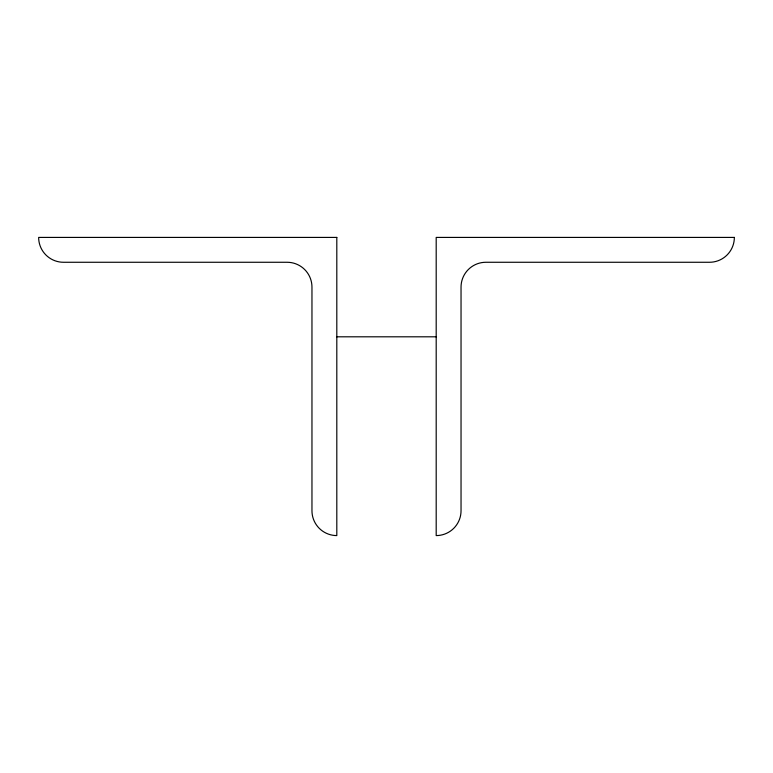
<?xml version="1.0" encoding="UTF-8"?>
<svg xmlns="http://www.w3.org/2000/svg" width="773" height="773" viewBox="0 0 773 773"><rect width="100%" height="100%" fill="white"/><g stroke="black" fill="none" stroke-linecap="round" stroke-linejoin="round"><path stroke-width="1.16" d="M336.806 336.806L436.194 336.806M336.806 237.417L38.65 237.417A24.842 24.842 0 0 0 63.492 262.269L287.112 262.269A24.842 24.842 0 0 1 311.963 287.112L311.963 510.731A24.842 24.842 0 0 0 336.806 535.583L336.806 237.417M734.35 237.417L436.194 237.417L436.194 535.583A24.842 24.842 0 0 0 461.037 510.731L461.037 287.112A24.842 24.842 0 0 1 485.888 262.269L709.508 262.269A24.842 24.842 0 0 0 734.35 237.417"/></g></svg>
